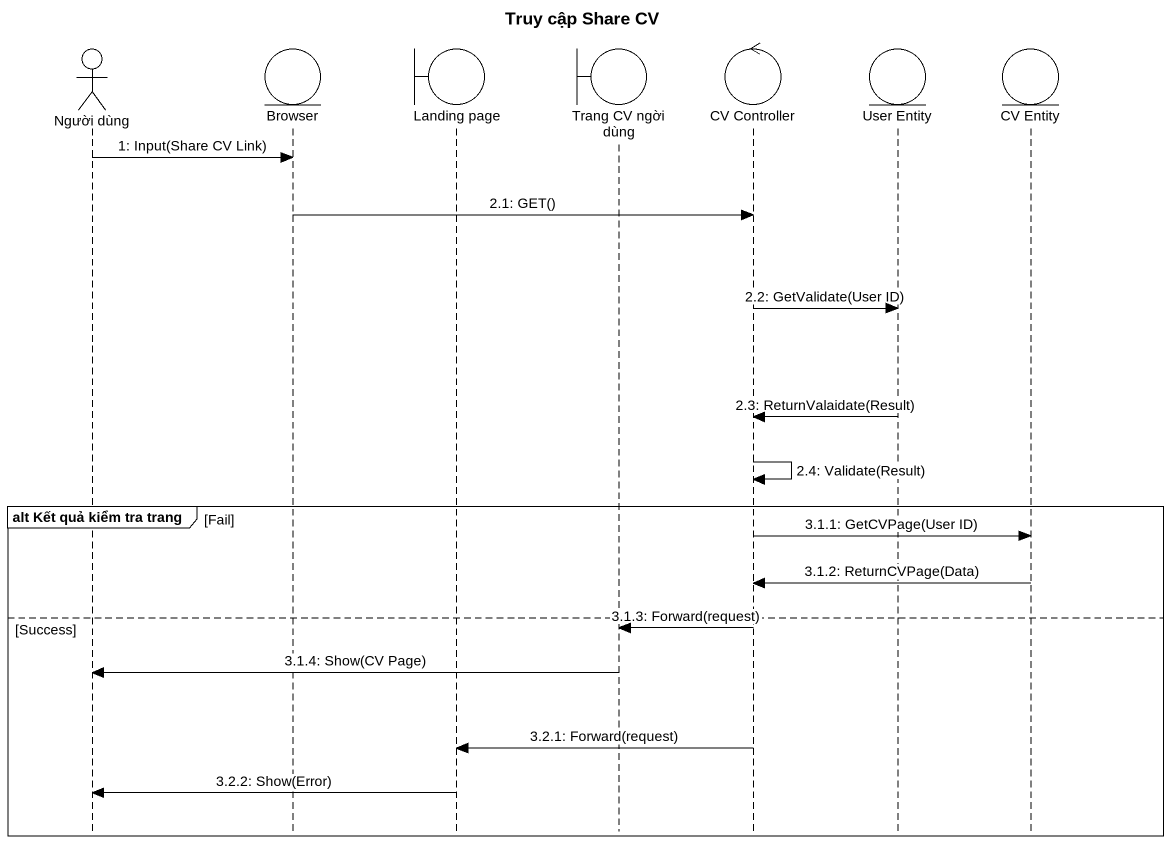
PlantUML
@startuml
title Truy cập Share CV
hide footbox
actor "Người dùng" as Người_dùng
entity Browser
boundary "Landing page" as Landing_page
boundary "Trang CV ngời dùng" as Trang_CV_ngời_dùng
control "CV Controller" as CV_Controller
entity "User Entity" as User_Entity
entity "CV Entity" as CV_Entity

Người_dùng -> Browser : 1: Input(Share CV Link)
Browser -> CV_Controller : 2.1: GET()
CV_Controller -> User_Entity : 2.2: GetValidate(User ID)
User_Entity -> CV_Controller : 2.3: ReturnValaidate(Result)
CV_Controller -> CV_Controller : 2.4: Validate(Result)
group alt Kết quả kiểm tra trang [Fail]
  CV_Controller -> CV_Entity : 3.1.1: GetCVPage(User ID)
  CV_Entity -> CV_Controller : 3.1.2: ReturnCVPage(Data)
else Success
  CV_Controller -> Trang_CV_ngời_dùng : 3.1.3: Forward(request)
  Trang_CV_ngời_dùng -> Người_dùng : 3.1.4: Show(CV Page)
  CV_Controller -> Landing_page : 3.2.1: Forward(request)
  Landing_page -> Người_dùng : 3.2.2: Show(Error)
end
@enduml
